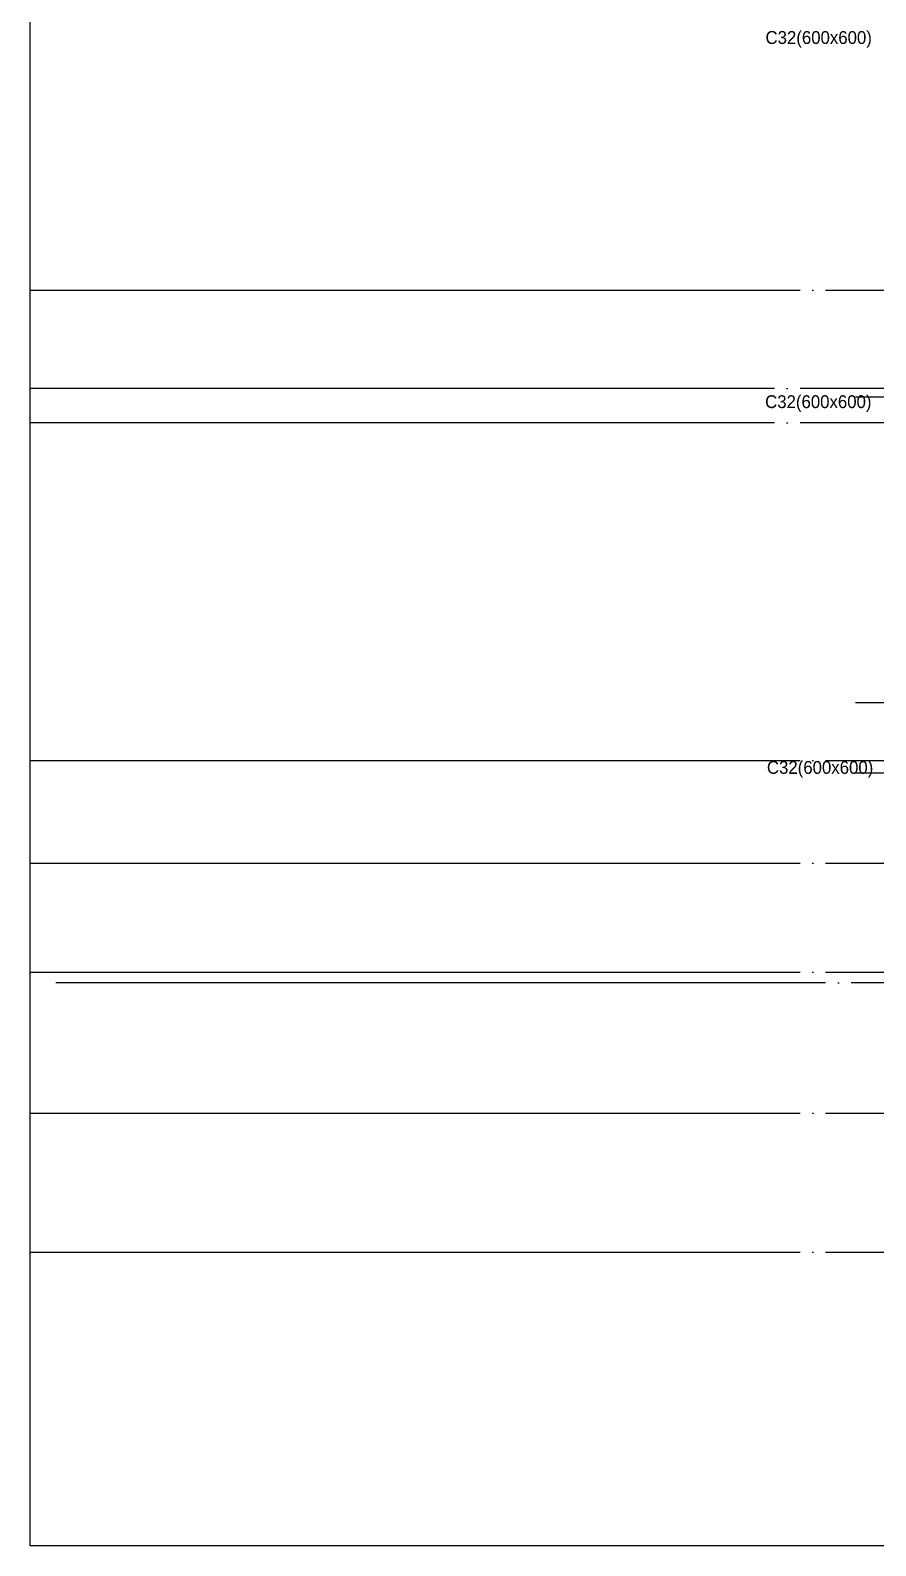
# Model space of a CAD drawing. Header units: millimetres. Extents: x -47382 to 204618, y -51045 to 127155.
# Drawn here: x 0 to 19770, y 0 to 35453 of the extents above; entities that cross this region are included whole.
import ezdxf
from ezdxf.enums import TextEntityAlignment as Align

# ---------------------------------------------------------------- set-up
doc = ezdxf.new("R2010")
doc.units = ezdxf.units.MM
doc.header["$LTSCALE"] = 300
doc.header["$MEASUREMENT"] = 0
doc.linetypes.add('CEN', pattern=[62, 60, -1, 0, -1])
doc.layers.get('0').update_dxf_attribs({"linetype": 'CONTINUOUS'})
doc.layers.get('Defpoints').update_dxf_attribs({"color": 153, "linetype": 'CONTINUOUS'})
doc.layers.add('A-CEN', color=1, linetype='CEN')
doc.layers.add('A-ST-AXIS-CEN', color=252, linetype='CEN')
doc.layers.add('Defpoint', color=161, linetype='CONTINUOUS', plot=False)
doc.styles.add('돋움', font='')
doc.styles.get('돋움').set_extended_font_data('Dotum')

# ---------------------------------------------------------------- blocks, each defined once
blk = doc.blocks.new('ACT 지상1층구조평면도')
at = {"layer": 'Defpoint'}
blk.add_lwpolyline([(189382, 51045), (47382, 51045), (47382, 150416), (189382, 150416)], close=True, dxfattribs=at)

msp = doc.modelspace()

# ---------------------------------------------------------------- linework, layer by layer
at = {"layer": 'A-CEN'}
for p, q in [((33700, 26871), (19300, 26871)), ((22610, 19721), (19300, 19721)), ((33520, 18071), (19300, 18071)), ((0, 15971), (37200, 15971)), ((0, 13421), (37200, 13421)), ((37200, 13171), (0, 13171)), ((0, 10121), (37200, 10121))]:
    msp.add_line(p, q, dxfattribs=at)
at = {"layer": 'A-ST-AXIS-CEN'}
for p, q in [((0, 29371), (142000, 29371)), ((36000, 27071), (0, 27071)), ((36000, 26271), (0, 26271)), ((0, 18371), (142000, 18371)), ((0, 6871), (142000, 6871))]:
    msp.add_line(p, q, dxfattribs=at)
at = {"layer": 'Defpoint'}
msp.add_lwpolyline([(142000, 0), (0, 0), (0, 99371), (142000, 99371)], close=True, dxfattribs=at)

# ---------------------------------------------------------------- block references
msp.add_blockref('ACT 지상1층구조평면도', (-47382, -51045))

# ---------------------------------------------------------------- texts
at = {"layer": 'Defpoints', "linetype": 'Continuous', "style": '돋움'}
for p in [(18437, 35045), (18428, 26525), (18470, 17968)]:
    msp.add_text('C32(600x600)', height=300, dxfattribs=at).set_placement(p, align=Align.BOTTOM_CENTER)

doc.saveas('drawing.dxf')
